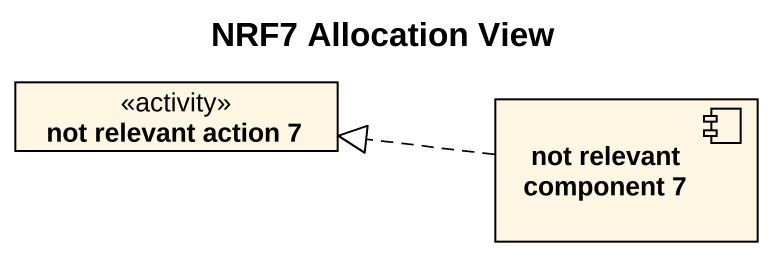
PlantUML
@startuml
title NRF7 Allocation View
allowmixing
hide circle
hide empty members
class "not relevant action 7" as not_relevant_action_7 <<activity>>
component "not relevant component 7" as not_relevant_component_7
not_relevant_component_7 .left.|> not_relevant_action_7
@enduml
